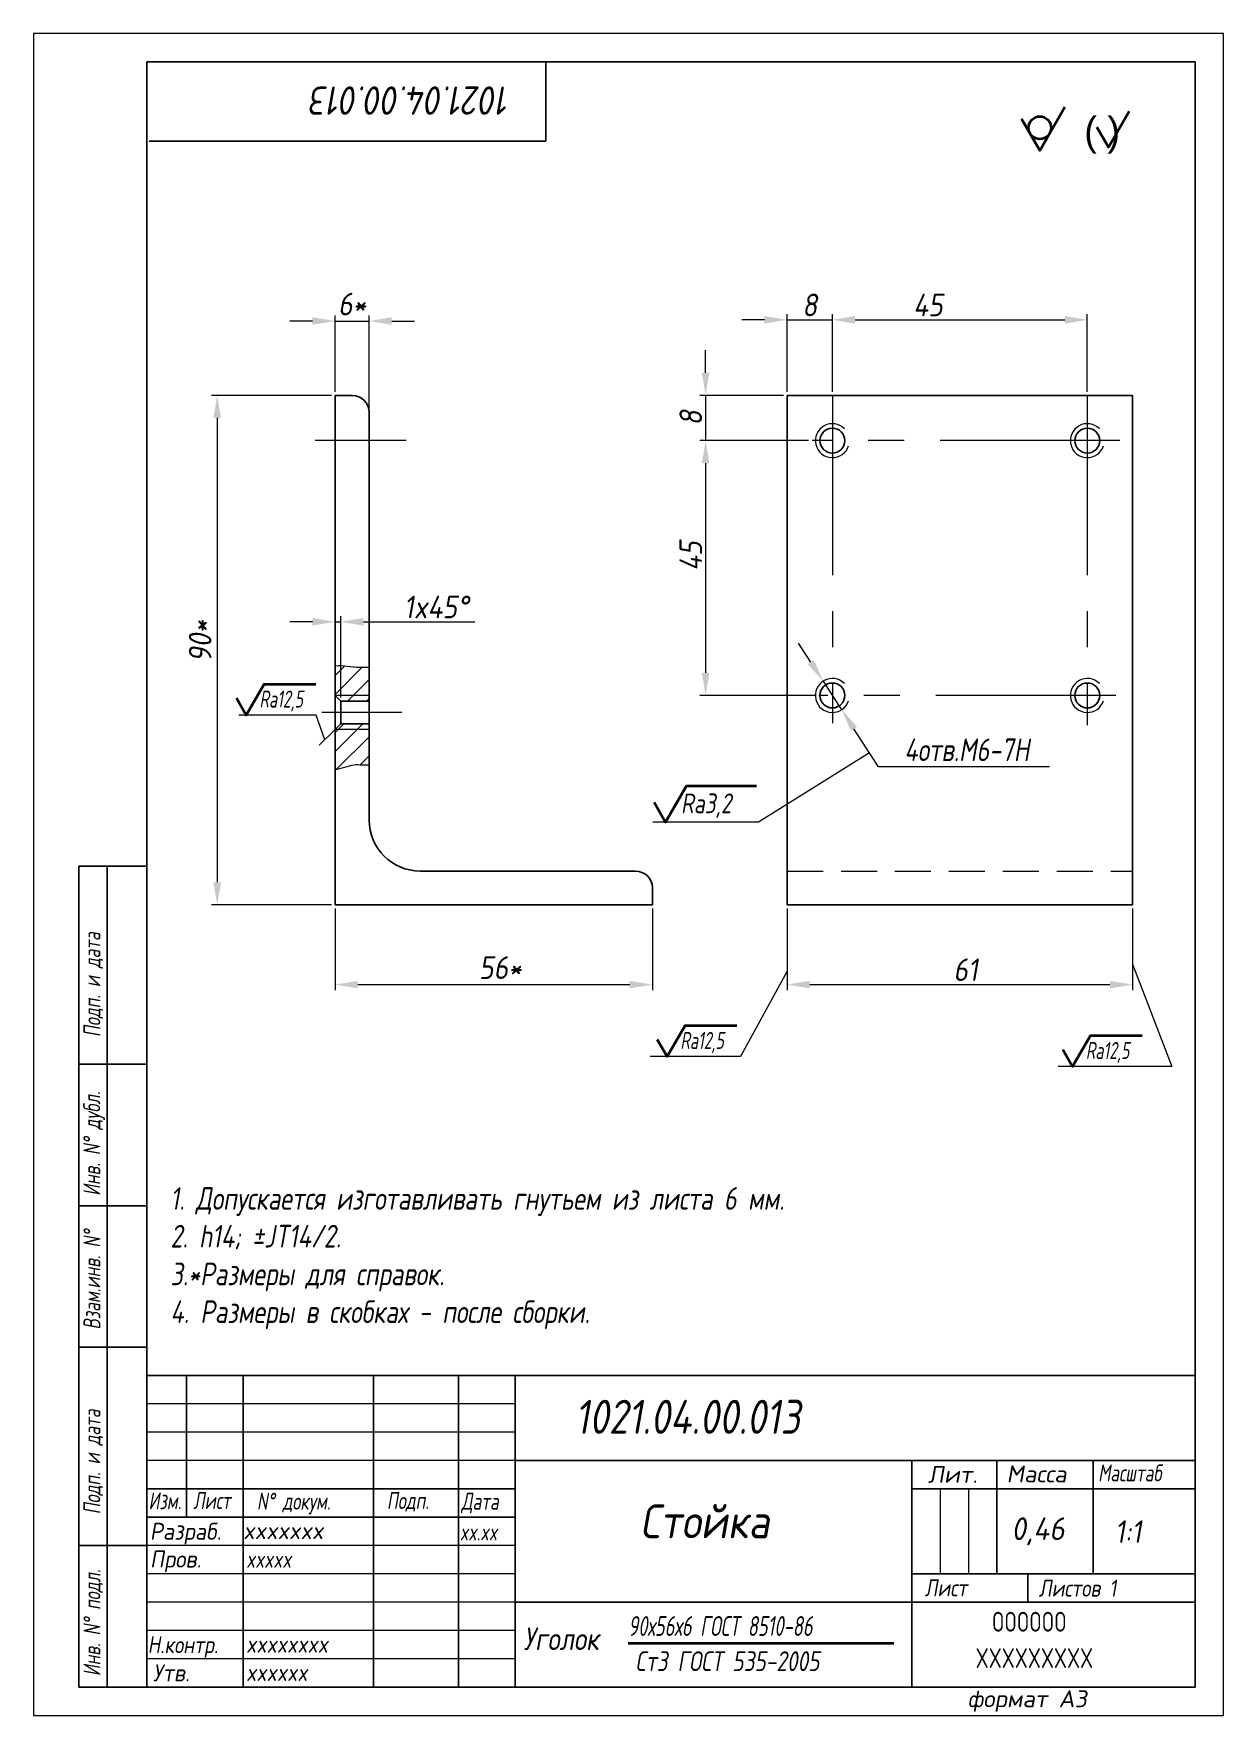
# Model space of a CAD drawing. Header units: millimetres. Extents: x 3248 to 3458, y 86 to 383.
import ezdxf

# ---------------------------------------------------------------- set-up
doc = ezdxf.new("R2010")
doc.units = ezdxf.units.MM
doc.linetypes.add('CENTER', pattern=[50.8, 31.75, -6.35, 6.35, -6.35])
doc.linetypes.add('HIDDEN', pattern=[9.525, 6.35, -3.175])
for name, color, linetype, lineweight in [('Ax', 1, 'CENTER', 18), ('Dim', 3, 'Continuous', 40), ('Hatch', 5, 'Continuous', 18), ('Hidden', 6, 'HIDDEN', 18), ('Slim', 8, 'Continuous', 18), ('Text', 2, 'Continuous', 40), ('Wide', 31, 'Continuous', 60)]:
    doc.layers.add(name, color=color, linetype=linetype, lineweight=lineweight)
doc.styles.add('курсив', font='romans.shx', dxfattribs={"oblique": 10})
doc.styles.add('курсив 0_65', font='romans.shx', dxfattribs={"width": 0.65, "oblique": 10})
doc.styles.add('курсив 0_75', font='romans.shx', dxfattribs={"width": 0.75, "oblique": 10})
doc.styles.add('курсив 0_85', font='romans.shx', dxfattribs={"width": 0.85, "oblique": 10})
doc.dimstyles.new('L.Zero', dxfattribs={"dimtxt": 4, "dimasz": 1.8, "dimexe": 2, "dimexo": 0.625, "dimgap": 1, "dimtad": 1, "dimlfac": 5, "dimtxsty": 'курсив 0_85', "dimcen": 0, "dimadec": 1, "dimazin": 0, "dimtp": 0.0165, "dimtm": 0.0075, "dimtfac": 1, "dimtmove": 0, "dimatfit": 3, "dimldrblk": 'NONE', "dimfxl": 1, "dimlwd": 18, "dimlwe": 18, "dimarcsym": 0})
doc.dimstyles.new('к1_1', dxfattribs={"dimtxt": 4, "dimasz": 4, "dimexe": 1, "dimexo": 0.625, "dimtad": 1, "dimtxsty": 'курсив 0_85', "dimcen": 0, "dimadec": 0, "dimazin": 0, "dimtfac": 1, "dimtmove": 0, "dimatfit": 3, "dimldrblk": 'DOTSMALL', "dimfxl": 1, "dimlwd": 18, "dimlwe": 18, "dimarcsym": 0})
doc.dimstyles.new('к1_1с', dxfattribs={"dimtxt": 4, "dimasz": 4, "dimexe": 1, "dimexo": 0.625, "dimgap": 1, "dimtad": 1, "dimtxsty": 'курсив 0_85', "dimcen": 0, "dimadec": 0, "dimazin": 0, "dimtfac": 1, "dimtmove": 0, "dimatfit": 3, "dimldrblk": 'DOTSMALL', "dimfxl": 1, "dimlwd": 18, "dimlwe": 18, "dimarcsym": 0})
doc.dimstyles.new('к1_1св', dxfattribs={"dimtxt": 4, "dimasz": 4, "dimexe": 2, "dimexo": 0.625, "dimgap": 1, "dimtad": 1, "dimtoh": 1, "dimtxsty": 'курсив 0_75', "dimcen": 0, "dimadec": 0, "dimazin": 0, "dimtfac": 1, "dimtmove": 0, "dimatfit": 3, "dimldrblk": 'DOTSMALL', "dimfxl": 1, "dimlwd": 18, "dimlwe": 18, "dimarcsym": 0})

# ---------------------------------------------------------------- blocks, each defined once
blk = doc.blocks.new('*D400')
at = {"layer": 'Defpoints', "color": 0, "transparency": 16777216}
for p in [(3301.35, 319.01), (3280.53, 229.01), (3301.35, 229.01)]:
    blk.add_point(p, dxfattribs=at)
at = {"layer": 'Dim', "color": 0, "lineweight": 18, "transparency": 16777216}
for p, q in [((3300.73, 319.01), (3279.53, 319.01)), ((3280.53, 315.01), (3280.53, 233.01)), ((3300.73, 229.01), (3279.53, 229.01))]:
    blk.add_line(p, q, dxfattribs=at)
at = {"layer": 'Dim', "color": 0, "transparency": 16777216}
for points in [[(3279.87, 315.01), (3281.2, 315.01), (3280.53, 319.01)], [(3279.87, 233.01), (3281.2, 233.01), (3280.53, 229.01)]]:
    blk.add_solid(points, dxfattribs=at)
at = {"layer": 'Dim', "color": 0, "transparency": 16777216, "insert": (3277.53, 275.6), "char_height": 4, "attachment_point": 5, "rotation": 90, "style": 'курсив 0_85'}
blk.add_mtext('90*', dxfattribs=at)
blk = doc.blocks.new('_DotSmall')
at = {"color": 0, "linetype": 'ByBlock', "const_width": 0.5}
blk.add_lwpolyline([(-122670.927, 17467.939, 1), (-122670.802, 17467.939, 1)], format="xyb", close=True, dxfattribs=at)
blk = doc.blocks.new('*D401')
at = {"layer": 'Defpoints', "color": 0, "transparency": 16777216}
for p in [(3301.35, 229.01), (3357.35, 229.01), (3357.35, 214.94)]:
    blk.add_point(p, dxfattribs=at)
at = {"layer": 'Dim', "color": 0, "lineweight": 18, "transparency": 16777216}
for p, q in [((3301.35, 228.38), (3301.35, 213.94)), ((3357.35, 228.38), (3357.35, 213.94)), ((3305.35, 214.94), (3353.35, 214.94))]:
    blk.add_line(p, q, dxfattribs=at)
at = {"layer": 'Dim', "color": 0, "transparency": 16777216}
for points in [[(3305.35, 215.61), (3305.35, 214.28), (3301.35, 214.94)], [(3353.35, 215.61), (3353.35, 214.28), (3357.35, 214.94)]]:
    blk.add_solid(points, dxfattribs=at)
at = {"layer": 'Dim', "color": 0, "transparency": 16777216, "insert": (3330.52, 217.94), "char_height": 4, "attachment_point": 5, "style": 'курсив 0_85'}
blk.add_mtext('56*', dxfattribs=at)
blk = doc.blocks.new('*D402')
at = {"layer": 'Defpoints', "color": 0, "transparency": 16777216}
for p in [(3381.13, 229.01), (3442.13, 229.01), (3442.13, 214.94)]:
    blk.add_point(p, dxfattribs=at)
at = {"layer": 'Dim', "color": 0, "lineweight": 18, "transparency": 16777216}
for p, q in [((3381.13, 228.38), (3381.13, 213.94)), ((3442.13, 228.38), (3442.13, 213.94)), ((3385.13, 214.94), (3438.13, 214.94))]:
    blk.add_line(p, q, dxfattribs=at)
at = {"layer": 'Dim', "color": 0, "transparency": 16777216}
for points in [[(3385.13, 215.61), (3385.13, 214.28), (3381.13, 214.94)], [(3438.13, 215.61), (3438.13, 214.28), (3442.13, 214.94)]]:
    blk.add_solid(points, dxfattribs=at)
at = {"layer": 'Dim', "color": 0, "transparency": 16777216, "insert": (3412.65, 217.57), "char_height": 4, "attachment_point": 5, "style": 'курсив 0_85'}
blk.add_mtext('61', dxfattribs=at)
blk = doc.blocks.new('*D403')
at = {"layer": 'Defpoints', "color": 0, "transparency": 16777216}
for p in [(3389.13, 332.35), (3381.13, 319.01), (3389.13, 319.01)]:
    blk.add_point(p, dxfattribs=at)
at = {"layer": 'Dim', "color": 0, "lineweight": 18, "transparency": 16777216}
for p, q in [((3381.13, 319.63), (3381.13, 333.35)), ((3389.13, 319.63), (3389.13, 333.35)), ((3377.13, 332.35), (3373.13, 332.35)), ((3381.13, 332.35), (3389.13, 332.35)), ((3393.13, 332.35), (3397.13, 332.35))]:
    blk.add_line(p, q, dxfattribs=at)
at = {"layer": 'Dim', "color": 0, "transparency": 16777216}
for points in [[(3377.13, 333.01), (3377.13, 331.68), (3381.13, 332.35)], [(3393.13, 333.01), (3393.13, 331.68), (3389.13, 332.35)]]:
    blk.add_solid(points, dxfattribs=at)
at = {"layer": 'Dim', "color": 0, "transparency": 16777216, "insert": (3385.13, 334.97), "char_height": 4, "attachment_point": 5, "style": 'курсив 0_85'}
blk.add_mtext('8', dxfattribs=at)
blk = doc.blocks.new('*D404')
at = {"layer": 'Defpoints', "color": 0, "transparency": 16777216}
for p in [(3434.13, 332.35), (3389.13, 319.01), (3434.13, 319.01)]:
    blk.add_point(p, dxfattribs=at)
at = {"layer": 'Dim', "color": 0, "lineweight": 18, "transparency": 16777216}
for p, q in [((3389.13, 319.63), (3389.13, 333.35)), ((3434.13, 319.63), (3434.13, 333.35)), ((3393.13, 332.35), (3430.13, 332.35))]:
    blk.add_line(p, q, dxfattribs=at)
at = {"layer": 'Dim', "color": 0, "transparency": 16777216}
for points in [[(3393.13, 333.01), (3393.13, 331.68), (3389.13, 332.35)], [(3430.13, 333.01), (3430.13, 331.68), (3434.13, 332.35)]]:
    blk.add_solid(points, dxfattribs=at)
at = {"layer": 'Dim', "color": 0, "transparency": 16777216, "insert": (3406, 334.97), "char_height": 4, "attachment_point": 5, "style": 'курсив 0_85'}
blk.add_mtext('45', dxfattribs=at)
blk = doc.blocks.new('*D405')
at = {"layer": 'Defpoints', "color": 0, "transparency": 16777216}
for p in [(3381.13, 319.01), (3366.75, 311.01), (3385.55, 311.01)]:
    blk.add_point(p, dxfattribs=at)
at = {"layer": 'Dim', "color": 0, "lineweight": 18, "transparency": 16777216}
for p, q in [((3366.75, 323.01), (3366.75, 327.01)), ((3380.5, 319.01), (3365.75, 319.01)), ((3366.75, 319.01), (3366.75, 311.01)), ((3384.93, 311.01), (3365.75, 311.01)), ((3366.75, 307.01), (3366.75, 303.01))]:
    blk.add_line(p, q, dxfattribs=at)
at = {"layer": 'Dim', "color": 0, "transparency": 16777216}
for points in [[(3366.09, 323.01), (3367.42, 323.01), (3366.75, 319.01)], [(3366.09, 307.01), (3367.42, 307.01), (3366.75, 311.01)]]:
    blk.add_solid(points, dxfattribs=at)
at = {"layer": 'Dim', "color": 0, "transparency": 16777216, "insert": (3364.13, 315.01), "char_height": 4, "attachment_point": 5, "rotation": 90, "style": 'курсив 0_85'}
blk.add_mtext('8', dxfattribs=at)
blk = doc.blocks.new('*D406')
at = {"layer": 'Defpoints', "color": 0, "transparency": 16777216}
for p in [(3385.55, 311.01), (3366.75, 266.01), (3386.74, 266.01)]:
    blk.add_point(p, dxfattribs=at)
at = {"layer": 'Dim', "color": 0, "lineweight": 18, "transparency": 16777216}
for p, q in [((3384.93, 311.01), (3365.75, 311.01)), ((3366.75, 307.01), (3366.75, 270.01)), ((3386.11, 266.01), (3365.75, 266.01))]:
    blk.add_line(p, q, dxfattribs=at)
at = {"layer": 'Dim', "color": 0, "transparency": 16777216}
for points in [[(3366.09, 307.01), (3367.42, 307.01), (3366.75, 311.01)], [(3366.09, 270.01), (3367.42, 270.01), (3366.75, 266.01)]]:
    blk.add_solid(points, dxfattribs=at)
at = {"layer": 'Dim', "color": 0, "transparency": 16777216, "insert": (3364.13, 290.62), "char_height": 4, "attachment_point": 5, "rotation": 90, "style": 'курсив 0_85'}
blk.add_mtext('45', dxfattribs=at)
blk = doc.blocks.new('*D85')
at = {"layer": 'Defpoints', "color": 0, "transparency": 16777216}
for p in [(3387.5, 268.52), (3390.76, 263.49)]:
    blk.add_point(p, dxfattribs=at)
at = {"layer": 'Dim', "color": 0, "lineweight": 18, "transparency": 16777216}
for p, q in [((3385.33, 271.88), (3383.16, 275.24)), ((3387.5, 268.52), (3390.76, 263.49)), ((3397.27, 253.41), (3392.93, 260.13)), ((3427.46, 253.41), (3397.27, 253.41))]:
    blk.add_line(p, q, dxfattribs=at)
at = {"layer": 'Dim', "color": 0, "transparency": 16777216}
for points in [[(3385.89, 272.25), (3384.77, 271.52), (3387.5, 268.52)], [(3393.49, 260.49), (3392.37, 259.76), (3390.76, 263.49)]]:
    blk.add_solid(points, dxfattribs=at)
at = {"layer": 'Dim', "color": 0, "transparency": 16777216, "insert": (3412.86, 256.41), "char_height": 4, "attachment_point": 5, "style": 'курсив 0_75'}
blk.add_mtext('4отв.М6-7Н', dxfattribs=at)
blk = doc.blocks.new('_None')
blk = doc.blocks.new('*D407')
at = {"layer": 'Defpoints', "color": 0, "transparency": 16777216}
for p in [(3307.35, 332.13), (3301.35, 319.01), (3307.35, 316.01)]:
    blk.add_point(p, dxfattribs=at)
at = {"layer": 'Dim', "color": 0, "lineweight": 18, "transparency": 16777216}
for p, q in [((3301.35, 319.63), (3301.35, 333.13)), ((3307.35, 316.63), (3307.35, 333.13)), ((3297.35, 332.13), (3293.35, 332.13)), ((3301.35, 332.13), (3307.35, 332.13)), ((3311.35, 332.13), (3315.35, 332.13))]:
    blk.add_line(p, q, dxfattribs=at)
at = {"layer": 'Dim', "color": 0, "transparency": 16777216}
for points in [[(3297.35, 332.8), (3297.35, 331.47), (3301.35, 332.13)], [(3311.35, 332.8), (3311.35, 331.47), (3307.35, 332.13)]]:
    blk.add_solid(points, dxfattribs=at)
at = {"layer": 'Dim', "color": 0, "transparency": 16777216, "insert": (3304.35, 335.13), "char_height": 4, "attachment_point": 5, "style": 'курсив 0_85'}
blk.add_mtext('6*', dxfattribs=at)
blk = doc.blocks.new('*D48')
at = {"layer": 'Defpoints', "color": 0, "transparency": 16777216}
for p in [(3302.35, 279.01), (3301.35, 275.51), (3302.35, 265.01)]:
    blk.add_point(p, dxfattribs=at)
at = {"layer": 'Dim', "color": 0, "lineweight": 18, "transparency": 16777216}
for p, q in [((3301.35, 276.13), (3301.35, 280.01)), ((3302.35, 265.63), (3302.35, 280.01)), ((3297.35, 279.01), (3293.35, 279.01)), ((3301.35, 279.01), (3302.35, 279.01)), ((3306.35, 279.01), (3326.04, 279.01))]:
    blk.add_line(p, q, dxfattribs=at)
at = {"layer": 'Dim', "color": 0, "transparency": 16777216}
for points in [[(3297.35, 279.68), (3297.35, 278.34), (3301.35, 279.01)], [(3306.35, 279.68), (3306.35, 278.34), (3302.35, 279.01)]]:
    blk.add_solid(points, dxfattribs=at)
at = {"layer": 'Dim', "color": 0, "transparency": 16777216, "insert": (3319.2, 281.64), "char_height": 4, "attachment_point": 5, "style": 'курсив 0_85'}
blk.add_mtext('1x45%%d', dxfattribs=at)

msp = doc.modelspace()

# ---------------------------------------------------------------- hatches: boundary and pattern name
at = {"layer": 'Hatch'}
h = msp.add_hatch(dxfattribs=at)
h.set_pattern_fill('ANSI31', color=256, scale=0.75, style=0)
h.set_pattern_definition([(45, (-8200.6798, 4292.1392), (-1.683798, 1.683798), [])])
edge = h.paths.add_edge_path()
edge.add_spline(control_points=[(3307.354, 270.998), (3306.802, 271.004), (3304.802, 270.907), (3302.788, 271.426), (3301.354, 271.215)], knot_values=[0, 0, 0, 0, 1.6572412, 6.0054135, 6.0054135, 6.0054135, 6.0054135], degree=3, periodic=0)
edge.add_line((3301.354, 271.215), (3301.354, 266.005))
edge.add_line((3301.354, 266.005), (3307.354, 266.005))
edge.add_line((3307.354, 266.005), (3307.354, 270.998))
edge = h.paths.add_edge_path()
edge.add_line((3301.354, 260.005), (3301.354, 252.947))
edge.add_spline(control_points=[(3301.354, 252.947), (3302.508, 252.999), (3304.396, 254.166), (3306.486, 253.644), (3307.354, 253.78)], knot_values=[0, 0, 0, 0, 3.4638659, 6.1016209, 6.1016209, 6.1016209, 6.1016209], degree=3, periodic=0)
edge.add_line((3307.354, 253.78), (3307.354, 260.005))
edge.add_line((3307.354, 260.005), (3301.354, 260.005))
h.paths.add_polyline_path([(3301.354, 266.005), (3302.354, 265.005), (3307.354, 265.005), (3307.354, 266.005)])
h.paths.add_polyline_path([(3302.354, 261.005), (3301.354, 260.005), (3307.354, 260.005), (3307.354, 261.005)])

# ---------------------------------------------------------------- linework, layer by layer
for p, q in [((3338.552, 363.894), (3338.552, 377.894)), ((3268.552, 363.894), (3338.552, 363.894)), ((3301.354, 319.005), (3301.354, 229.005)), ((3301.354, 319.005), (3304.354, 319.005)), ((3442.129, 319.005), (3381.129, 319.005)), ((3381.129, 319.005), (3381.129, 229.005)), ((3442.129, 229.005), (3442.129, 319.005)), ((3307.354, 316.005), (3307.354, 244.005)), ((3301.354, 266.005), (3302.354, 265.005)), ((3307.354, 265.005), (3302.354, 265.005)), ((3302.354, 261.005), (3302.354, 265.005)), ((3301.354, 260.005), (3302.354, 261.005)), ((3307.354, 261.005), (3302.354, 261.005)), ((3268.14, 235.887), (3256.14, 235.887)), ((3256.14, 235.887), (3256.14, 90.887)), ((3261.14, 90.958), (3261.14, 235.887)), ((3316.354, 235.005), (3354.354, 235.005)), ((3357.354, 232.005), (3357.354, 229.005)), ((3301.354, 229.005), (3357.354, 229.005)), ((3381.129, 229.005), (3442.129, 229.005)), ((3268.07, 200.888), (3256.14, 200.886)), ((3268.053, 175.888), (3256.14, 175.888)), ((3268.14, 150.888), (3256.14, 150.89)), ((3268.14, 90.887), (3268.14, 145.887)), ((3453.14, 145.887), (3268.14, 145.887)), ((3275.14, 145.887), (3275.14, 120.887)), ((3285.14, 145.887), (3285.14, 90.887)), ((3308.14, 145.887), (3308.14, 90.887)), ((3323.14, 145.887), (3323.14, 90.887)), ((3333.14, 145.887), (3333.14, 90.887)), ((3403.14, 130.887), (3333.14, 130.887)), ((3403.14, 130.887), (3403.14, 90.887)), ((3453.14, 130.887), (3403.14, 130.887)), ((3418.14, 130.887), (3418.14, 110.887)), ((3435.14, 130.887), (3435.14, 110.887)), ((3333.14, 125.887), (3268.14, 125.887)), ((3453.14, 125.887), (3403.14, 125.887)), ((3333.14, 120.887), (3268.14, 120.887)), ((3268.14, 115.887), (3256.14, 115.887)), ((3453.14, 110.887), (3403.14, 110.887)), ((3423.644, 110.887), (3423.644, 105.887)), ((3403.14, 105.887), (3333.14, 105.887)), ((3453.14, 105.887), (3403.14, 105.887)), ((3256.14, 90.887), (3268.14, 90.887))]:
    msp.add_line(p, q)
msp.add_lwpolyline([(3268.14, 90.887), (3453.14, 90.887), (3453.14, 377.887), (3268.14, 377.887)], close=True)
for centre in [(3389.129, 311.005), (3434.129, 311.005), (3389.129, 266.005), (3434.129, 266.005)]:
    msp.add_circle(centre, 2.2)
for centre, radius, start, end in [((3304.354, 316.005), 3, 0, 90), ((3316.354, 244.005), 9, 180, 270), ((3354.354, 232.005), 3, 0, 90)]:
    msp.add_arc(centre, radius, start, end)
at = {"layer": 'Ax'}
for p, q in [((3389.129, 319.005), (3389.129, 261.117)), ((3434.129, 319.005), (3434.129, 260.775)), ((3313.878, 311.005), (3297.808, 311.005)), ((3439.877, 311.005), (3385.551, 311.005)), ((3439.145, 266.005), (3386.737, 266.005)), ((3313.146, 263.005), (3298.994, 263.005))]:
    msp.add_line(p, q, dxfattribs=at)
at = {"layer": 'Hatch'}
for points, knots in [([(3301.354, 271.215), (3302.788, 271.426), (3304.802, 270.907), (3306.802, 271.004), (3307.354, 270.998)], [0, 0, 0, 0, 4.3481723, 6.0054135, 6.0054135, 6.0054135, 6.0054135]), ([(3301.354, 252.947), (3302.508, 252.999), (3304.396, 254.166), (3306.486, 253.644), (3307.354, 253.78)], [0, 0, 0, 0, 3.4638659, 6.1016209, 6.1016209, 6.1016209, 6.1016209])]:
    msp.add_open_spline(points, degree=3, knots=knots, dxfattribs=at)
at = {"layer": 'Hidden'}
msp.add_line((3381.129, 235.005), (3442.129, 235.005), dxfattribs=at)
at = {"layer": 'Slim'}
for p, q in [((3307.354, 266.005), (3301.354, 266.005)), ((3301.354, 260.005), (3298.556, 257.207)), ((3307.354, 260.005), (3301.354, 260.005)), ((3333.14, 140.887), (3268.14, 140.887)), ((3333.14, 135.887), (3268.14, 135.887)), ((3333.14, 130.887), (3268.14, 130.887)), ((3408.14, 125.887), (3408.14, 110.887)), ((3413.14, 125.887), (3413.14, 110.887)), ((3333.14, 115.887), (3268.14, 115.887)), ((3333.14, 110.887), (3268.14, 110.887)), ((3333.14, 105.887), (3268.14, 105.887)), ((3333.14, 100.887), (3268.14, 100.887)), ((3333.14, 95.887), (3268.14, 95.887))]:
    msp.add_line(p, q, dxfattribs=at)
msp.add_lwpolyline([(3248.14, 85.887), (3458.14, 85.887), (3458.14, 382.887), (3248.14, 382.887)], close=True, dxfattribs=at)
for centre in [(3389.129, 311.005), (3434.129, 311.005), (3389.129, 266.005), (3434.129, 266.005)]:
    msp.add_arc(centre, 3, 44.82567, 342.11977, dxfattribs=at)
at = {"layer": 'Text'}
msp.add_line((3353.092, 98.624), (3400.001, 98.655), dxfattribs=at)
for points in [[(3422.528, 367.836), (3425.744, 362.269), (3430.171, 369.938)], [(3435.831, 366.357), (3437.858, 362.847), (3441.537, 369.22)], [(3283.933, 265.561), (3285.67, 262.552), (3288.824, 268.014), (3297.94, 268.014)], [(3357.655, 247.167), (3359.682, 243.656), (3363.361, 250.029), (3375.719, 250.029)], [(3358.227, 205.26), (3359.965, 202.251), (3363.118, 207.714), (3372.234, 207.714)], [(3429.795, 203.487), (3431.532, 200.478), (3434.686, 205.941), (3443.802, 205.941)]]:
    msp.add_lwpolyline(points, dxfattribs=at)
msp.add_circle((3425.744, 366.269), 2, dxfattribs=at)

# ---------------------------------------------------------------- texts
at = {"layer": 'Text', "oblique": 10}
for s, height, rotation, style, width, p in [('1021.04.00.013', 5, 180, 'курсив', 0.85, (3332.304, 373.57)), ('Подп. и дата', 3, 90, 'курсив 0_75', 0.7, (3259.93, 205.671)), ('Инв. N%%D дубл.', 3, 90, 'курсив 0_75', 0.7, (3259.896, 177.635)), ('Взам.инв. N%%D', 3, 90, 'курсив 0_75', 0.7, (3259.93, 154.009)), ('Подп. и дата', 3, 90, 'курсив 0_75', 0.7, (3259.93, 121.383)), ('Инв. N%%D подл.', 3, 90, 'курсив 0_75', 0.7, (3259.93, 92.811))]:
    msp.add_text(s, height=height, rotation=rotation, dxfattribs=dict(at, style=style, width=width)).set_placement(p)
at = {"layer": 'Text'}
msp.add_text('( )', height=5, dxfattribs=at).set_placement((3433.588, 363.176))
at = {"layer": 'Text', "oblique": 10}
for s, height, style, width, p in [('Ra12,5', 3, 'курсив 0_65', 0.65, (3288.002, 263.878)), ('Ra3,2', 3.5, 'курсив 0_75', 0.75, (3362.401, 245.203)), ('Ra12,5', 3, 'курсив 0_65', 0.65, (3362.296, 203.577)), ('Ra12,5', 3, 'курсив 0_65', 0.65, (3433.863, 201.804)), ('1021.04.00.013', 6, 'курсив', 0.8, (3343.721, 135.618)), ('Масштаб', 3, 'курсив', 0.7, (3436.036, 127.2)), ('Изм.', 3, 'курсив', 0.7, (3268.418, 122.283)), ('Лист', 3, 'курсив', 0.7, (3276.319, 122.331)), ('N%%D докум.', 3, 'курсив', 0.7, (3287.548, 122.21)), ('Подп.', 3, 'курсив', 0.7, (3310.488, 122.331)), ('Дата', 3, 'курсив', 0.7, (3323.632, 122.192)), ('Стойка', 6, 'курсив 0_85', 0.85, (3355.201, 117.163)), ('Разраб.', 3, 'курсив', 0.9, (3268.653, 116.893)), ('0,46', 4, 'курсив', 0.9, (3420.754, 116.85)), ('1:1', 4, 'курсив 0_85', 0.85, (3438.995, 116.343)), ('Пров.', 3, 'курсив', 0.9, (3268.679, 111.988)), ('xxxxx', 3, 'курсив', 0.75, (3285.645, 111.967)), ('Лист ', 3, 'курсив', 0.8, (3405.402, 106.919)), ('Листов 1', 3, 'курсив', 0.8, (3425.548, 106.855)), ('Уголок', 4, 'курсив 0_85', 0.8, (3334.623, 97.413)), ('90х56х6 ГОСТ 8510-86', 3.5, 'курсив 0_65', 0.65, (3353.096, 99.915)), ('Н.контр.', 3, 'курсив', 0.8, (3268.27, 96.869)), ('xxxxxxxx', 3, 'курсив 0_85', 0.85, (3285.645, 96.967)), ('Ст3 ГОСТ 535-2005', 3.5, 'курсив 0_75', 0.75, (3354.369, 93.711)), ('Утв.', 3, 'курсив', 0.9, (3269.201, 91.891)), ('xxxxxx', 3, 'курсив 0_85', 0.85, (3285.645, 91.967))]:
    msp.add_text(s, height=height, dxfattribs=dict(at, style=style, width=width)).set_placement(p)
at = {"layer": 'Text', "style": 'курсив', "oblique": 10}
for s, p in [('Лит.', (3405.983, 126.948)), ('Масса', (3419.877, 127.033)), ('формат А3', (3412.997, 87.322))]:
    msp.add_text(s, height=3, dxfattribs=at).set_placement(p)
at = {"layer": 'Text', "ltscale": 0.8, "style": 'курсив', "oblique": 10}
for s, width, p in [('xxxxxxx', 0.95, (3285.14, 117.011)), ('xx.xx', 0.7, (3323.366, 116.78))]:
    msp.add_text(s, height=3, dxfattribs=dict(at, width=width)).set_placement(p)
at = {"layer": 'Text', "ltscale": 6, "insert": (3272.278, 179.18), "char_height": 4, "width": 177.75258, "attachment_point": 1, "style": 'курсив 0_75'}
msp.add_mtext('1. Допускается изготавливать гнутьем из листа 6 мм.\\P2. h14; %%PJT14/2.\\P3.*Размеры для справок.\\P4. Размеры в скобках - после сборки.', dxfattribs=at)
at = {"layer": 'Wide', "lineweight": 50, "style": 'курсив', "width": 0.7}
for s, p in [('OOOOOO', (3417.291, 100.668)), ('XXXXXXXXX', (3414.418, 94.258))]:
    msp.add_text(s, height=3.5, dxfattribs=at).set_placement(p)

# ---------------------------------------------------------------- dimensions: what is measured, and where the dimension line sits
at = {"layer": 'Dim'}
for base, p1, p2, picture, middle in [((3307.354, 332.133), (3301.354, 319.005), (3307.354, 316.005), '*D407', (3304.354, 332.133)), ((3357.354, 214.942), (3301.354, 229.005), (3357.354, 229.005), '*D401', (3330.516, 214.942))]:
    dim = msp.add_linear_dim(base=base, p1=p1, p2=p2, dimstyle='к1_1с', override={"dimpost": '*'}, dxfattribs=at)
    dim.commit()
    dim.dimension.update_dxf_attribs({"geometry": picture, "text_midpoint": middle, "dimtype": 160})
for base, p1, p2, picture, middle in [((3389.129, 332.346), (3381.129, 319.005), (3389.129, 319.005), '*D403', (3385.129, 332.346)), ((3434.129, 332.346), (3389.129, 319.005), (3434.129, 319.005), '*D404', (3406.001, 332.346)), ((3442.129, 214.942), (3381.129, 229.005), (3442.129, 229.005), '*D402', (3412.649, 214.942))]:
    dim = msp.add_linear_dim(base=base, p1=p1, p2=p2, dimstyle='к1_1', dxfattribs=at)
    dim.commit()
    dim.dimension.update_dxf_attribs({"geometry": picture, "text_midpoint": middle, "dimtype": 160})
for base, p1, p2, picture, middle in [((3366.753, 311.005), (3381.129, 319.005), (3385.551, 311.005), '*D405', (3366.753, 315.005)), ((3366.753, 266.005), (3385.551, 311.005), (3386.737, 266.005), '*D406', (3366.753, 290.623))]:
    dim = msp.add_linear_dim(base=base, p1=p1, p2=p2, angle=90, dimstyle='к1_1', dxfattribs=at)
    dim.commit()
    dim.dimension.update_dxf_attribs({"geometry": picture, "text_midpoint": middle, "dimtype": 160})
dim = msp.add_linear_dim(base=(3280.532, 229.005), p1=(3301.354, 319.005), p2=(3301.354, 229.005), angle=90, dimstyle='к1_1с', override={"dimpost": '*'}, dxfattribs=at)
dim.commit()
dim.dimension.update_dxf_attribs({"geometry": '*D400', "text_midpoint": (3280.532, 275.599), "dimtype": 160})
dim = msp.add_linear_dim(base=(3302.354, 279.011), p1=(3301.354, 275.505), p2=(3302.354, 265.005), angle=180, text='<>x45%%d', dimstyle='к1_1', dxfattribs=at)
dim.commit()
dim.dimension.update_dxf_attribs({"geometry": '*D48', "text_midpoint": (3319.199, 279.011), "dimtype": 160})
dim = msp.add_diameter_dim_2p(p1=(3387.5, 268.525), p2=(3390.757, 263.486), text='4отв.М6-7Н', dimstyle='к1_1св', dxfattribs=at)
dim.commit()
dim.dimension.update_dxf_attribs({"geometry": '*D85', "text_midpoint": (3412.864, 256.408)})

# ---------------------------------------------------------------- leaders
at = {"layer": 'Slim'}
for points in [[(3299.523, 258.173), (3298.03, 262.552), (3284.344, 262.552)], [(3395.676, 255.877), (3376.115, 243.656), (3357.442, 243.656)], [(3381.129, 217.335), (3372.938, 202.251), (3356.943, 202.251)], [(3442.129, 218.524), (3449.018, 200.478), (3428.982, 200.478)]]:
    msp.add_leader(points, dimstyle='L.Zero', dxfattribs=at)

doc.saveas('drawing.dxf')
